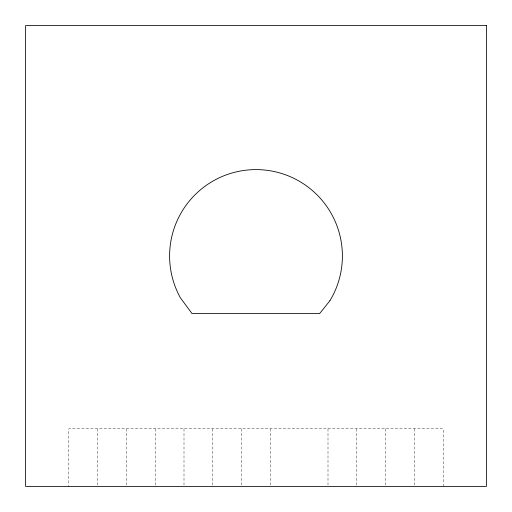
<?xml version="1.0" encoding="UTF-8"?>
<svg xmlns="http://www.w3.org/2000/svg" width="512" height="512" viewBox="0 0 512 512"><rect width="100%" height="100%" fill="white"/><g stroke="black" fill="none" stroke-linecap="round" stroke-linejoin="round"><path stroke-width="0.38" stroke-dasharray="2.56 1.92" d="M443.2 486.4L443.2 428.8L68.8 428.8L68.8 486.4M414.4 428.8L414.4 486.4M385.6 428.8L385.6 486.4M356.8 428.8L356.8 486.4M328 428.8L328 486.4M270.4 428.8L270.4 486.4M241.6 428.8L241.6 486.4M212.8 428.8L212.8 486.4M184 428.8L184 486.4M155.2 428.8L155.2 486.4M126.4 428.8L126.4 486.4M97.6 428.8L97.6 486.4"/><path stroke-width="0.77" d="M329.92 300.73L319.616 313.6L192.026 313.6L180.301 297.651A86.4 86.4 0 0 1 257.779 169.619A86.4 86.4 0 0 1 329.92 300.73M486.4 25.6L25.6 25.6L25.6 486.4L486.4 486.4L486.4 25.6"/></g></svg>
